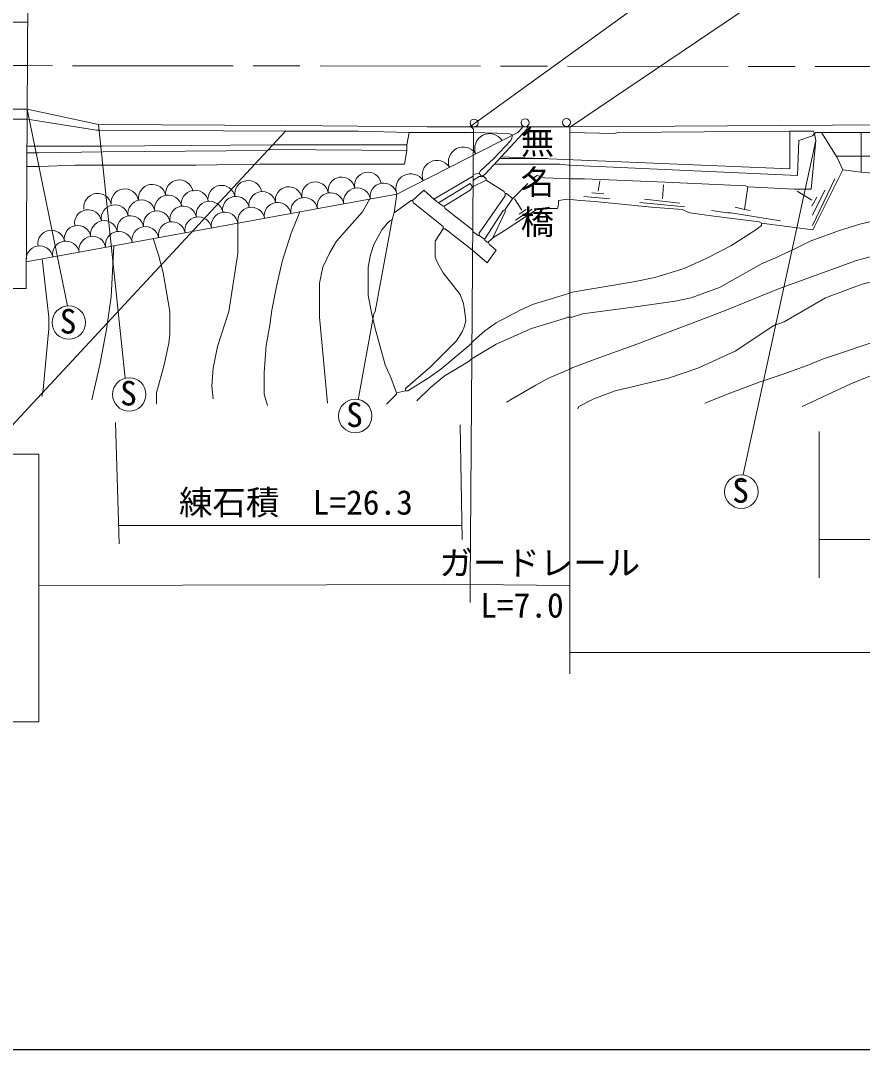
# Model space of a CAD drawing. Units: millimetres, scale not verified. Extents: x 40000 to 680000, y 20000 to 380000.
# Drawn here: x 301873 to 364788, y 205000 to 281890 of the extents above; entities that cross this region are included whole.
import ezdxf
from ezdxf.enums import TextEntityAlignment as Align

# ---------------------------------------------------------------- set-up
doc = ezdxf.new("R2010")
doc.units = ezdxf.units.MM
doc.header["$LTSCALE"] = 1000
doc.linetypes.add('CHAIN', pattern=[18.5, 12, -1.5, 3.5, -1.5])
for name, color, linetype, lineweight in [('M-BGD', 7, 'Continuous', 13), ('M-BMK', 2, 'CHAIN', 13), ('M-STR-HTXT', 7, 'Continuous', 13), ('M-STR-STR1', 1, 'Continuous', 13), ('M-STR-STRC', 7, 'Continuous', 13), ('M-TTL-BAND', 7, 'Continuous', 25)]:
    doc.layers.add(name, color=color, linetype=linetype, lineweight=lineweight)
doc.styles.add('@ＭＳ ゴシック', font='')
doc.styles.add('ＭＳ ゴシック', font='')
doc.styles.get('@ＭＳ ゴシック').set_extended_font_data('@MS Gothic')
doc.styles.get('ＭＳ ゴシック').set_extended_font_data('MS Gothic')

msp = doc.modelspace()

# ---------------------------------------------------------------- linework, layer by layer
at = {"layer": 'M-BGD'}
for p, q in [((302512, 296386), (302283, 261855)), ((268755, 281801), (302415, 281768)), ((301270, 278525), (302371, 278525)), ((268747, 275301), (302371, 275268)), ((305383, 260569), (302371, 275268)), ((307705, 274123), (302371, 275268)), ((268746, 274551), (302371, 274518)), ((307536, 273699), (302371, 274518)), ((321844, 274038), (307705, 274123)), ((309690, 255159), (307705, 274123)), ((332258, 273953), (321844, 274038)), ((332258, 273953), (335560, 273953)), ((335730, 273784), (335560, 273953)), ((335730, 273530), (335730, 273784)), ((336576, 270397), (339709, 273784)), ((339370, 273869), (339032, 273530)), ((339370, 273953), (339370, 273869)), ((339709, 273784), (339794, 273953)), ((342926, 273953), (403124, 274292)), ((307790, 273699), (307536, 273699)), ((321675, 273615), (307790, 273699)), ((327094, 273615), (321675, 273615)), ((327094, 273615), (330904, 273530)), ((339032, 273530), (329990, 268924)), ((330734, 272599), (330904, 273530)), ((330904, 273530), (331327, 273530)), ((331327, 273530), (334121, 273530)), ((334121, 273530), (335730, 273530)), ((335730, 273530), (338354, 273445)), ((338354, 273445), (338608, 273361)), ((338608, 273191), (338524, 272937)), ((338608, 273361), (338608, 273191)), ((346228, 273445), (342926, 273530)), ((346567, 273530), (346228, 273445)), ((359352, 273615), (346567, 273530)), ((361130, 273615), (359352, 273615)), ((359352, 270821), (359352, 273615)), ((360029, 272937), (361045, 273276)), ((361045, 273276), (361214, 273445)), ((361214, 273445), (361130, 273615)), ((361214, 273445), (361299, 273530)), ((361299, 272937), (361214, 273445)), ((361299, 273530), (361722, 273530)), ((361722, 273530), (364686, 273530)), ((362908, 271667), (361722, 273530)), ((364686, 270567), (364686, 273530)), ((364686, 273530), (366718, 273530)), ((302353, 272514), (303048, 272514)), ((303048, 272514), (307959, 272514)), ((307959, 272514), (320744, 272599)), ((320320, 272175), (320574, 272260)), ((320574, 272260), (330734, 272175)), ((330734, 272599), (320744, 272599)), ((330734, 272175), (330734, 272599)), ((338524, 272937), (337254, 271583)), ((355880, 247961), (361299, 272937)), ((359944, 270313), (360029, 272937)), ((360960, 269297), (361299, 272937)), ((302350, 272006), (303218, 272006)), ((303218, 272006), (308044, 272091)), ((308044, 272091), (320320, 272175)), ((330557, 271159), (330734, 272175)), ((337254, 271583), (336238, 270651)), ((337673, 271583), (341233, 271583)), ((337786, 271705), (359352, 270821)), ((340778, 271583), (341233, 271583)), ((362854, 271752), (368834, 271752)), ((363331, 270736), (362908, 271667)), ((303302, 270990), (302343, 270990)), ((305927, 271075), (303302, 270990)), ((308213, 271075), (305927, 271075)), ((308636, 271075), (308213, 271075)), ((311684, 271075), (308636, 271075)), ((311684, 271075), (314986, 271075)), ((314986, 271075), (319728, 271159)), ((321506, 271159), (319728, 271159)), ((321675, 271159), (321506, 271159)), ((324808, 271159), (321675, 271159)), ((324808, 271159), (328279, 271159)), ((330557, 271159), (328279, 271159)), ((337281, 271159), (341995, 271159)), ((341995, 271159), (342164, 271159)), ((342164, 271159), (342842, 271075)), ((342842, 271075), (359944, 270313)), ((363331, 270736), (361085, 266243)), ((364686, 270567), (363331, 270736)), ((332766, 268535), (335645, 270228)), ((335645, 270228), (335730, 270397)), ((335645, 269466), (336661, 269974)), ((335730, 270397), (336153, 270482)), ((335730, 269974), (336153, 270228)), ((336238, 270651), (336153, 270482)), ((336153, 270482), (336322, 270228)), ((336153, 270228), (336322, 270228)), ((336322, 270228), (336576, 270397)), ((336322, 270228), (336492, 270228)), ((336492, 270228), (336661, 270059)), ((336661, 270059), (336661, 269974)), ((336661, 269974), (338016, 269127)), ((340217, 270143), (340132, 270143)), ((340471, 270313), (340217, 270143)), ((340217, 270059), (340217, 270143)), ((340471, 270313), (341064, 270143)), ((341064, 270143), (342926, 270059)), ((342926, 270059), (344027, 270059)), ((344027, 270059), (350038, 269805)), ((345042, 269145), (345160, 269897)), ((361045, 266587), (362738, 270059)), ((366633, 270397), (364686, 270567)), ((331158, 268450), (332004, 269212)), ((332004, 269212), (332766, 268535)), ((333105, 268281), (335476, 269720)), ((333528, 268027), (335476, 269212)), ((335476, 269720), (335645, 269466)), ((335476, 269212), (335645, 269466)), ((338016, 269127), (338100, 268958)), ((339794, 269720), (338608, 268535)), ((349835, 268566), (349921, 269613)), ((350038, 269805), (356050, 269551)), ((355965, 267773), (356219, 269466)), ((356050, 269551), (356219, 269466)), ((356219, 269466), (359690, 269297)), ((359690, 269297), (360368, 269297)), ((361004, 268470), (359923, 269150)), ((360368, 269297), (360960, 269297)), ((361045, 267349), (361976, 269212)), ((302296, 263866), (329990, 268924)), ((327432, 267603), (327983, 268557)), ((329803, 267519), (329990, 268924)), ((329803, 267519), (331073, 268450)), ((331073, 268450), (331158, 268450)), ((331242, 268281), (331158, 268450)), ((332766, 268535), (333105, 268281)), ((338100, 268789), (336153, 265995)), ((338185, 268958), (338100, 268958)), ((338100, 268958), (338100, 268789)), ((338608, 268535), (338100, 267773)), ((338608, 268619), (338185, 268958)), ((338608, 268535), (338608, 268619)), ((339322, 267716), (338781, 268569)), ((342080, 268450), (342757, 268535)), ((342080, 268450), (342080, 268111)), ((343688, 268450), (342757, 268535)), ((344789, 268365), (343688, 268450)), ((343973, 268749), (345905, 268559)), ((344574, 269026), (345469, 268931)), ((349022, 267942), (344789, 268365)), ((351147, 268254), (348514, 268535)), ((361016, 268024), (361384, 268704)), ((322098, 265995), (322740, 267600)), ((325485, 265402), (327432, 267603)), ((333444, 266503), (331242, 268281)), ((333105, 268281), (333444, 268027)), ((333444, 268027), (333528, 268027)), ((333613, 267857), (333528, 268027)), ((335645, 266249), (333613, 267857)), ((337931, 267688), (336576, 265571)), ((337169, 265656), (338100, 267603)), ((338100, 267773), (337931, 267688)), ((340556, 267857), (338016, 266164)), ((338100, 267603), (338100, 267773)), ((338857, 266964), (340099, 267805)), ((339131, 267429), (339647, 267767)), ((340725, 267857), (340556, 267857)), ((341656, 267857), (340725, 267857)), ((341995, 267857), (341656, 267857)), ((342080, 268111), (341995, 267857)), ((348153, 268305), (351517, 267980)), ((351308, 267773), (349022, 267942)), ((351901, 267519), (351308, 267773)), ((354695, 267519), (353510, 267688)), ((355965, 267773), (355288, 267942)), ((356388, 267688), (355965, 267773)), ((328364, 260153), (329634, 267011)), ((329295, 266757), (329464, 266926)), ((329464, 266926), (329634, 267011)), ((329634, 267011), (329803, 267519)), ((353679, 267265), (351901, 267519)), ((357066, 266841), (353679, 267265)), ((354949, 267519), (354695, 267519)), ((358674, 266926), (354949, 267519)), ((357235, 266757), (357066, 266841)), ((366379, 267095), (364601, 266672)), ((318119, 264471), (318119, 266756)), ((328279, 265148), (328872, 266249)), ((328872, 266249), (329295, 266757)), ((332851, 265402), (333444, 266333)), ((333444, 266333), (333444, 266503)), ((333613, 266333), (333444, 266333)), ((335645, 264725), (333613, 266333)), ((335730, 266079), (335645, 266249)), ((336068, 265825), (335730, 266079)), ((338016, 266164), (337169, 265656)), ((354949, 265063), (356812, 266249)), ((356812, 266249), (357235, 266587)), ((361085, 266243), (357235, 266757)), ((357235, 266587), (357235, 266757)), ((362992, 266164), (360876, 265402)), ((364601, 266672), (362992, 266164)), ((312192, 264386), (311788, 265599)), ((321421, 263878), (322098, 265995)), ((324977, 264555), (325485, 265402)), ((332851, 265148), (332851, 265402)), ((336153, 265825), (336068, 265825)), ((336153, 265995), (336153, 265825)), ((336492, 265571), (336153, 265825)), ((336576, 265571), (336492, 265571)), ((336576, 265571), (336576, 265487)), ((336576, 265487), (336746, 265317)), ((336746, 265317), (336830, 265317)), ((336830, 265317), (337084, 265571)), ((336830, 265317), (336915, 265148)), ((337084, 265571), (337169, 265656)), ((360876, 265402), (359690, 264809)), ((308636, 261253), (308851, 265063)), ((324469, 263455), (324977, 264555)), ((328025, 264386), (328279, 265148)), ((332851, 264217), (332851, 265148)), ((336746, 263793), (335645, 264725)), ((337423, 264725), (336746, 263793)), ((336915, 265148), (337423, 264725)), ((353171, 264132), (354949, 265063)), ((358251, 264132), (359690, 264809)), ((303478, 264081), (303980, 259729)), ((312531, 263031), (312192, 264386)), ((317442, 260153), (318119, 264471)), ((320998, 262015), (321421, 263878)), ((327856, 263455), (328025, 264386)), ((333020, 263793), (332851, 264217)), ((333444, 263031), (333020, 263793)), ((351478, 263370), (353171, 264132)), ((357235, 263709), (358251, 264132)), ((358505, 261846), (364347, 263963)), ((364347, 263963), (366294, 264471)), ((313039, 260153), (312531, 263031)), ((324215, 262269), (324469, 263455)), ((327856, 263031), (327856, 263455)), ((327856, 261338), (327856, 263031)), ((334714, 261423), (333444, 263031)), ((349276, 262693), (351478, 263370)), ((354102, 261931), (357235, 263709)), ((324215, 261677), (324215, 262269)), ((343096, 261592), (347668, 262354)), ((347668, 262354), (349276, 262693)), ((364770, 262185), (367141, 262777)), ((301185, 261862), (302283, 261855)), ((320659, 260237), (320998, 262015)), ((324215, 259729), (324215, 261677)), ((340132, 260661), (342926, 261507)), ((342926, 261507), (343096, 261592)), ((351986, 261169), (354102, 261931)), ((354610, 260237), (358505, 261846)), ((362039, 261160), (364770, 262185)), ((308298, 258798), (308636, 261253)), ((328110, 260068), (327856, 261338)), ((334968, 260745), (334714, 261423)), ((335052, 260237), (334968, 260745)), ((339201, 260237), (340132, 260661)), ((347837, 260491), (350800, 260915)), ((350800, 260915), (351986, 261169)), ((358940, 259366), (362039, 261160)), ((313039, 258459), (313039, 260153)), ((316595, 257528), (317442, 260153)), ((320490, 259137), (320659, 260237)), ((327094, 253549), (328279, 259983)), ((328364, 258883), (328110, 260068)), ((328279, 259983), (328364, 260153)), ((335137, 259475), (335052, 260237)), ((337423, 259306), (339201, 260237)), ((343096, 259729), (343858, 259983)), ((343858, 259983), (347837, 260491)), ((352578, 259475), (354610, 260237)), ((303980, 258883), (303980, 259729)), ((320236, 257613), (320490, 259137)), ((324808, 253295), (324215, 259729)), ((335052, 259052), (335137, 259475)), ((336576, 258713), (337423, 259306)), ((340048, 258883), (342588, 259645)), ((342588, 259645), (342757, 259729)), ((342757, 259729), (342926, 259729)), ((342926, 259729), (343096, 259729)), ((347922, 257697), (352578, 259475)), ((358166, 259108), (358940, 259366)), ((358251, 259137), (358336, 259306)), ((303556, 254311), (303980, 258883)), ((307790, 256173), (308298, 258798)), ((312954, 257782), (313039, 258459)), ((328364, 258883), (329126, 256173)), ((334460, 257951), (334883, 258629)), ((334883, 258629), (335052, 259052)), ((335730, 257951), (336576, 258713)), ((337423, 257697), (340048, 258883)), ((355288, 257189), (358166, 259108)), ((361807, 256597), (367649, 258544)), ((312616, 256173), (312954, 257782)), ((320066, 255581), (320236, 257613)), ((333274, 255835), (335391, 257613)), ((334036, 257528), (334460, 257951)), ((335391, 257613), (335730, 257951)), ((335560, 256597), (337423, 257697)), ((344620, 256512), (347922, 257697)), ((316256, 255919), (316595, 257528)), ((332512, 256004), (334036, 257528)), ((352494, 255919), (355288, 257189)), ((307197, 253549), (307790, 256173)), ((312023, 254057), (312616, 256173)), ((329380, 255581), (329126, 256173)), ((333528, 255327), (335391, 256427)), ((335391, 256427), (335560, 256597)), ((343011, 255919), (344620, 256512)), ((358928, 255496), (360791, 256173)), ((360791, 256173), (361807, 256597)), ((316172, 254565), (316256, 255919)), ((320066, 253972), (320066, 255581)), ((329464, 255411), (329380, 255581)), ((329972, 254057), (329464, 255411)), ((332512, 256004), (330650, 254395)), ((332343, 255157), (333274, 255835)), ((332512, 254480), (333528, 255327)), ((341318, 255157), (342926, 255835)), ((342926, 255835), (343011, 255919)), ((350292, 255157), (352494, 255919)), ((357150, 254903), (358928, 255496)), ((363924, 254734), (365392, 255352)), ((316256, 253633), (316172, 254565)), ((330819, 254226), (332343, 255157)), ((338608, 253633), (340386, 254649)), ((340386, 254649), (341318, 255157)), ((346313, 254226), (350292, 255157)), ((354949, 254057), (357150, 254903)), ((360283, 253041), (363924, 254734)), ((303472, 253803), (303556, 254311)), ((312023, 253210), (312023, 254057)), ((320320, 253125), (320066, 253972)), ((329210, 253210), (329972, 253972)), ((329972, 254057), (330650, 254226)), ((329972, 253972), (329972, 254057)), ((330650, 254395), (330650, 254226)), ((330650, 254226), (330819, 254226)), ((331496, 253464), (332512, 254480)), ((344704, 253633), (346313, 254226)), ((353002, 253295), (354949, 254057)), ((338185, 253379), (338608, 253633)), ((343519, 252871), (343604, 253041)), ((343604, 253041), (344704, 253633)), ((355542, 247453), (355965, 247453))]:
    msp.add_line(p, q, dxfattribs=at)
for centre, radius in [((335762, 274226), 300), ((339579, 274250), 300), ((342670, 274276), 300), ((305477, 259322), 1250), ((309995, 253946), 1250), ((326881, 252339), 1250), ((355741, 246683), 1250)]:
    msp.add_circle(centre, radius, dxfattribs=at)
for centre, radius, start, end in [((336921, 272333), 1109, 32.61668, 201.37499), ((334955, 271331), 1109, 32.61668, 201.37499), ((332989, 270330), 1109, 32.61668, 201.37499), ((313745, 268950), 1033, 11.23835, 187.54963), ((318888, 268926), 1014, 11.12949, 189.54511), ((325859, 269193), 1002, 10.53219, 190.25656), ((327830, 269555), 1002, 10.53219, 190.25656), ((331023, 269328), 1109, 32.61668, 201.37499), ((309669, 268276), 1033, 11.23835, 187.54963), ((311707, 268613), 1033, 11.23835, 187.54963), ((314898, 268198), 1014, 11.12949, 189.54511), ((316893, 268562), 1014, 11.12949, 189.54511), ((321915, 268470), 1002, 10.53219, 190.25656), ((323887, 268832), 1002, 10.53219, 190.25656), ((327024, 268377), 1006, 10.66245, 190.04025), ((329002, 268738), 1006, 10.66245, 190.04025), ((307632, 267939), 1033, 11.23835, 187.54963), ((310908, 267470), 1014, 11.12949, 189.54511), ((312903, 267834), 1014, 11.12949, 189.54511), ((315999, 267385), 1002, 10.53219, 190.25656), ((317971, 267746), 1002, 10.53219, 190.25656), ((319943, 268108), 1002, 10.53219, 190.25656), ((323068, 267654), 1006, 10.66245, 190.04025), ((325046, 268015), 1006, 10.66245, 190.04025), ((306918, 266742), 1014, 11.12949, 189.54511), ((308913, 267106), 1014, 11.12949, 189.54511), ((312055, 266661), 1002, 10.53219, 190.25656), ((314027, 267023), 1002, 10.53219, 190.25656), ((317133, 266570), 1006, 10.66245, 190.04025), ((319111, 266931), 1006, 10.66245, 190.04025), ((321090, 267293), 1006, 10.66245, 190.04025), ((308111, 265938), 1002, 10.53219, 190.25656), ((310083, 266300), 1002, 10.53219, 190.25656), ((313177, 265847), 1006, 10.66245, 190.04025), ((315155, 266209), 1006, 10.66245, 190.04025), ((304167, 265214), 1002, 10.53219, 190.25656), ((306139, 265576), 1002, 10.53219, 190.25656), ((309221, 265125), 1006, 10.66245, 190.04025), ((311199, 265486), 1006, 10.66245, 190.04025), ((305264, 264402), 1006, 10.66245, 190.04025), ((307243, 264763), 1006, 10.66245, 190.04025), ((303286, 264041), 1006, 10.66245, 190.04025)]:
    msp.add_arc(centre, radius, start, end, dxfattribs=at)
at = {"layer": 'M-BMK'}
msp.add_line((268751, 278551), (369208, 278454), dxfattribs=at)
at = {"layer": 'M-STR-HTXT'}
for p, q in [((335476, 239748), (335730, 273784)), ((342926, 273953), (342926, 233080)), ((308975, 251855), (309232, 242791)), ((334714, 251686), (334882, 243119)), ((361553, 243219), (361553, 251178)), ((309193, 244159), (334861, 244159)), ((361553, 240256), (361553, 243219)), ((361553, 243120), (439521, 243120)), ((335476, 239748), (303227, 239663)), ((335476, 238393), (335476, 239748)), ((342926, 239664), (335476, 239748)), ((342926, 234667), (572990, 234667))]:
    msp.add_line(p, q, dxfattribs=at)
at = {"layer": 'M-STR-STR1'}
for p, q in [((348109, 283103), (335444, 273944)), ((342975, 273955), (356522, 283095)), ((335444, 273944), (342975, 273955))]:
    msp.add_line(p, q, dxfattribs=at)
at = {"layer": 'M-STR-STRC'}
for p, q in [((299238, 249485), (321675, 273615)), ((293227, 249485), (303227, 249485)), ((303227, 249485), (303227, 229485)), ((303227, 229485), (293227, 229485))]:
    msp.add_line(p, q, dxfattribs=at)
at = {"layer": 'M-TTL-BAND'}
msp.add_line((40000, 205000), (579000, 205000), dxfattribs=at)

# ---------------------------------------------------------------- texts
at = {"layer": 'M-BGD', "style": 'ＭＳ ゴシック'}
for p in [(304799, 257949), (309316, 252573), (326202, 250966), (355062, 245310)]:
    msp.add_text('S', height=1833, dxfattribs=at).set_placement(p, align=Align.BOTTOM_LEFT)
at = {"layer": 'M-BGD', "insert": (339328, 265104), "char_height": 1833, "attachment_point": 9, "rotation": 270, "style": '@ＭＳ ゴシック'}
msp.add_mtext('\\T1.2;無名橋', dxfattribs=at)
at = {"layer": 'M-STR-HTXT', "style": 'ＭＳ ゴシック'}
for s, p in [('練石積  L=26.3', (313713, 244415)), ('ガードレール', (333173, 239898)), ('L=7.0', (336228, 236724))]:
    msp.add_text(s, height=1833, dxfattribs=at).set_placement(p, align=Align.BOTTOM_LEFT)

doc.saveas('drawing.dxf')
